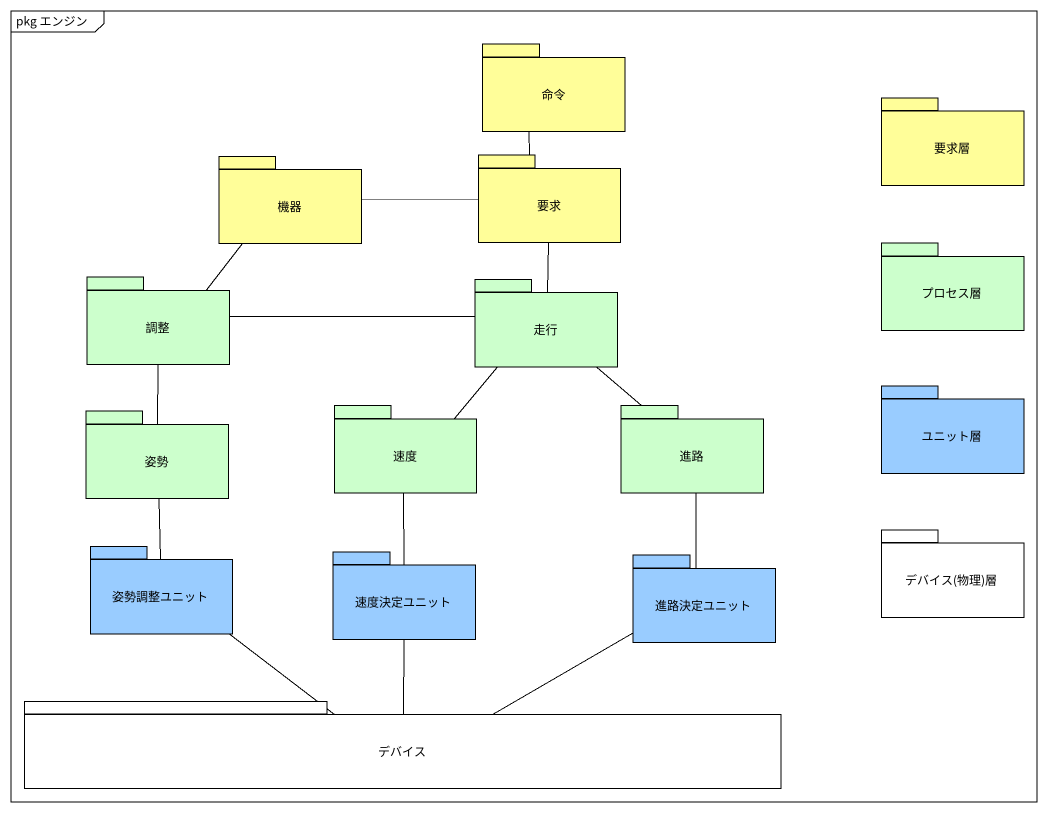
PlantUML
@startuml
mainframe pkg エンジン
package 命令 #FFFE99 {
}
package 要求層 #FFFE99 {
}
package 機器 #FFFE99 {
}
package 要求 #FFFE99 {
}
package プロセス層 #CCFFCC {
}
package 調整 #CCFFCC {
}
package 走行 #CCFFCC {
}
package ユニット層 #99CCFF {
}
package 姿勢 #CCFFCC {
}
package 速度 #CCFFCC {
}
package 進路 #CCFFCC {
}
package 姿勢調整ユニット #99CCFF {
}
package "デバイス(物理)層" as デバイス_物理_層 #FFFFFF {
}
package 速度決定ユニット #99CCFF {
}
package 進路決定ユニット #99CCFF {
}
package デバイス #FFFFFF {
}
命令 -- 要求
機器 -right- 要求
機器 -- 調整
要求 -- 走行
調整 -right- 走行
調整 -- 姿勢
走行 -- 速度
走行 -- 進路
姿勢 -- 姿勢調整ユニット
速度 -- 速度決定ユニット
進路 -- 進路決定ユニット
姿勢調整ユニット -- デバイス
速度決定ユニット -- デバイス
進路決定ユニット -left- デバイス
@enduml
